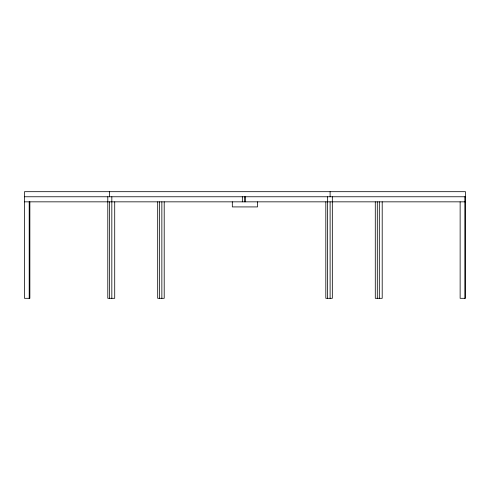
<?xml version="1.0" encoding="UTF-8"?>
<svg xmlns="http://www.w3.org/2000/svg" width="490" height="490" viewBox="0 0 490 490"><rect width="100%" height="100%" fill="white"/><g stroke="black" fill="none" stroke-linecap="round" stroke-linejoin="round"><path stroke-width="0.73" d="M24.5 196.766L465.5 196.766M24.5 201.843L465.5 201.843M464.839 196.766L464.839 298.312M460.135 201.843L460.135 298.312L465.5 298.312L465.5 191.688L24.5 191.688L24.5 298.312L29.866 298.312L29.866 201.843M382.2 201.843L382.2 298.312L375.285 298.312L375.285 201.843M379.315 201.843L379.315 298.312M377.3 201.843L377.3 298.312M332.33 196.766L332.33 298.312L325.819 298.312L325.819 201.843M330.107 191.688L330.107 196.766M330.107 201.843L330.107 298.312M327.639 196.766L327.639 298.312M257.526 201.843L257.526 206.921L232.309 206.921L232.309 201.843M245.453 196.766L245.453 201.843M244.559 196.766L244.559 201.843M242.342 196.766L242.342 201.843M164.205 201.843L164.205 298.312L157.694 298.312L157.694 201.843M161.859 201.843L161.859 298.312M159.513 201.843L159.513 298.312M114.715 201.843L114.715 298.312L107.8 298.312L107.8 196.766M111.83 196.766L111.83 298.312M109.613 191.688L109.613 196.766M109.613 201.843L109.613 298.312M29.535 201.843L29.535 298.312M29.204 201.843L29.204 298.312"/></g></svg>
